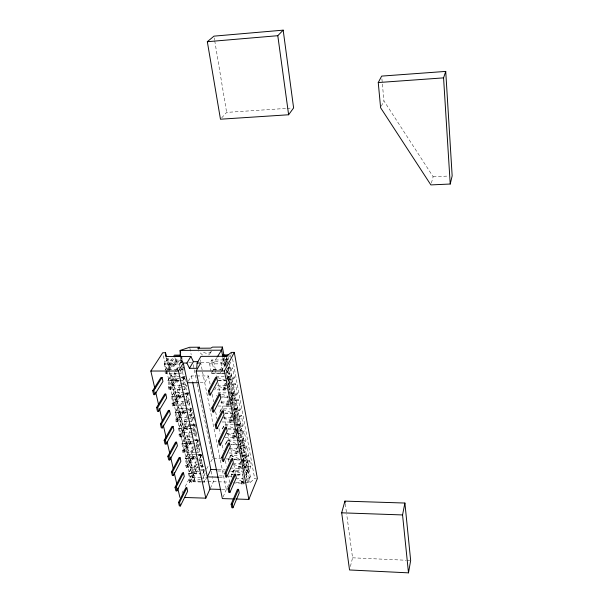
<?xml version="1.0" encoding="UTF-8"?>
<svg xmlns="http://www.w3.org/2000/svg" width="603" height="603" viewBox="0 0 603 603"><rect width="100%" height="100%" fill="white"/><g stroke="black" fill="none" stroke-linecap="round" stroke-linejoin="round"><path stroke-width="0.45" stroke-dasharray="3.02 2.26" d="M200.573 361.642L200.701 359.885M205.065 473.076L204.545 475.481L181.631 367.898M350.411 566.488L352.567 557.805L346.672 514.133M431.379 183.101L433.158 176.777L383.923 100.844L381.91 78.842M208.676 355.001L210.613 352.755L211.05 351.248M242.602 461.159L242.851 460.594L249.748 460.745L247.328 467.536L245.73 467.498L246.228 470.144L244.833 473.408M245.73 467.498L247.675 461.845L248.775 467.732L245.858 474.606M240.265 448.858L240.032 445.738L246.981 445.866L244.524 452.589L242.911 452.559L243.416 455.25L241.999 458.468M242.911 452.559L244.886 446.951L246.65 456.388L244.396 460.451L246.001 460.488L248.738 455.295L246.981 445.866M238.652 438.456L237.167 430.625L244.177 430.73L241.667 437.386L240.039 437.363L240.559 440.1L239.391 442.662M240.039 437.363L242.059 431.808L243.853 441.404L241.554 445.391L243.175 445.421L245.956 440.318L244.177 430.73M234.258 415.256L241.313 415.331L238.765 421.927L237.122 421.904L237.65 424.693L236.858 426.374M237.122 421.904L239.18 416.402L241.004 426.163L238.667 430.075L240.296 430.097L243.13 425.085L241.313 415.331M232.909 410.07L231.288 399.631L238.411 399.676L235.811 406.196L234.16 406.181L234.695 409.015L233.489 411.502M234.16 406.181L236.248 400.731L238.102 410.658L235.728 414.487L237.371 414.51L240.25 409.595L238.411 399.676M228.281 383.727L235.449 383.742L232.803 390.186L231.137 390.179L231.688 393.058L230.459 395.515M231.137 390.179L233.271 384.789L235.155 394.89L232.735 398.636L234.394 398.643L237.326 393.834L235.449 383.742M196.352 460.684L194.106 466.255L194.679 468.87L189.071 480.101L189.621 482.581L191.196 482.626L190.646 480.146L196.231 468.908L195.666 466.292L196.623 463.903M227.919 367.536L232.441 367.536L229.743 373.89L228.07 373.89L228.62 376.83L226.954 380.048M228.07 373.89L230.233 368.569L232.155 378.85L229.69 382.498L231.364 382.506L234.348 377.802L232.441 367.536M193.179 445.979L190.895 451.504L191.475 454.165L185.769 465.26L186.327 467.777L187.917 467.815L187.36 465.297L193.043 454.195L192.463 451.534L193.767 448.376M245.293 471.576L248.798 468.606L250.32 476.747L247.577 483.32L245.986 474.9L247.833 470.536L245.127 470.468M243.446 476.664L241.358 481.548L241.841 484.058L243.461 484.103L244.162 482.438M245.918 478.277L250.84 466.632L249.748 460.745M189.953 431.024L187.631 436.504L188.219 439.203L182.407 450.155L182.98 452.717L184.578 452.747L184.013 450.192L189.794 439.233L189.214 436.527L191.196 431.831M243.461 484.103L242.979 481.593L243.672 479.965M245.745 475.074L247.825 470.182L246.228 470.144M246.032 475.134L248.798 468.606M241.841 484.058L243.665 479.762M230.18 468.064L244.758 468.418L247.547 461.921L246.001 453.644L241.743 457.172M187.262 414.751L184.307 421.248L184.902 423.992L178.993 434.793L179.573 437.401L181.186 437.431L180.614 434.823L186.5 424.015L185.905 421.263L187.925 416.613M240.589 461.687L238.464 466.511L238.954 469.066L240.589 469.104L241.29 467.491M243.393 462.652L245.504 457.813L243.891 457.775L244.396 460.451M238.954 469.066L241.155 464.137M242.564 460.918L245.029 455.288M246.001 453.644L243.182 460.089L234.032 459.885M229.034 452.989L241.886 453.252L244.728 446.846L243.152 438.419L238.848 441.916M223.072 496.947L229.268 482.935M232.042 477.478L231.454 474.523L233.391 470.174L241.517 470.378M183.907 402.676L182.536 405.744L183.139 408.54L177.146 419.191L177.734 421.844L176.106 421.821L175.518 419.168L181.541 408.525L180.93 405.729L182.995 401.123M237.454 446.944L235.517 451.217L236.014 453.81L237.657 453.848L238.434 452.129M240.356 447.841L242.662 442.7L241.042 442.67L241.554 445.391M236.014 453.81L238.336 448.67M239.866 445.263L242.18 440.13L240.559 440.1M243.152 438.419L240.28 444.78L231.062 444.615M228.906 461.612L228.492 459.524L230.459 455.235L238.652 455.408M228.537 459.765L230.504 455.469L239.617 458.936M225.085 437.597L238.969 437.831L241.856 431.507L240.258 422.937L235.901 426.389M179.943 384.631L177.493 389.945L178.111 392.787L171.983 403.264L172.586 405.962L174.222 405.977L173.626 403.279L179.724 392.794L179.114 389.953L181.202 385.392M234.492 431.439L232.517 435.652L233.029 438.291L234.688 438.321L235.471 436.632M237.424 432.404L239.775 427.323L238.147 427.301L238.667 430.075M234.688 438.321L234.175 435.683L236.142 431.462M236.534 430.617L239.285 424.716L237.65 424.693M233.029 438.291L234.997 434.07M236.572 430.685L240.258 422.937M210.334 488.272L213.409 481.654L212.686 478.187M235.841 425.545L234.424 416.145M222.002 421.957L235.992 422.13L238.939 415.904L237.311 407.183L232.909 410.598M225.53 444.517L227.527 440.273L236.7 443.665L238.313 452.114L230.836 449.31M174.704 372.383L173.996 373.883L174.621 376.777L168.388 387.081L168.998 389.832L170.649 389.84L170.038 387.088L176.257 376.777L175.624 373.883L176.332 372.383M176.694 371.629L177.757 369.383M225.477 444.268L227.482 440.032L235.735 440.175M175.066 371.629L177.116 367.611L181.518 367.604M201.847 482.038L204.5 482.114L206.573 477.772L202.819 477.674M231.477 415.663L229.464 419.816L229.984 422.499L231.658 422.522L232.457 420.856M234.446 416.688L236.843 411.691L235.193 411.676L235.728 414.487M231.658 422.522L231.137 419.831L233.142 415.678M233.542 414.849L236.278 408.977L221.369 408.842L219.711 412.135M229.984 422.499L231.989 418.339M233.994 414.171L237.311 407.183M204.462 470.189L202.721 473.777L204.5 482.114M202.766 474.011L204.862 469.699M381.337 106.188L383.923 100.844M217.924 406.03L232.969 406.158L235.969 400.023L234.311 391.151L229.856 394.52M222.417 428.748L224.452 424.572L239.24 424.768M222.462 428.997L224.497 424.821L233.73 428.115L235.374 436.715L241.856 431.507M201.666 454.632L187.42 454.33L185.219 458.566L187.088 467.016L201.349 467.363L203.452 463.074L199.91 462.991M191.196 482.626L198.357 468.147M189.621 482.581L197.761 466.194M200.965 482.016L190.352 481.714L193.563 475.247L194.754 480.757L200.204 479.377M228.409 399.601L226.359 403.693L226.886 406.43L228.575 406.445L229.788 403.98M231.416 400.701L233.851 395.779L232.193 395.764L229.743 400.686M199.585 459.124L201.711 454.866L198.289 455.717M232.969 406.158L231.235 396.978L233.263 392.915L218.233 392.839L216.545 396.073M228.575 406.445L228.047 403.709L229.268 401.251M229.675 400.437L233.346 393.073L231.688 393.058M234.311 391.151L231.281 397.234L221.505 397.173M226.886 406.43L229.336 401.508M181.925 493.209L183.154 490.744M185.211 486.636L190.141 476.769L163.112 354.594M201.312 455.34L199.533 458.883L201.349 467.363M229.924 394.332L228.454 384.639M190.352 481.714L188.513 473.408L190.676 469.119L200.392 469.36M194.754 480.757L191.799 467.219L188.558 473.641L200.995 473.966M219.763 412.384L221.422 409.09L230.7 412.301L232.374 421.052L238.939 415.904M195.447 452.303L198.138 452.356L199.925 448.828M225.726 385.845L216.861 385.814L214.728 389.84L229.894 389.9L232.946 383.87L231.258 374.84L226.751 378.164M187.917 467.815L193.586 456.69L192.018 456.659L186.327 467.777M187.088 467.016L190.352 460.624L191.528 466.051L197.49 464.566M225.288 383.259L223.2 387.284L223.736 390.066L225.432 390.073L226.261 388.46M228.333 384.428L230.813 379.581L229.14 379.581L227.482 382.807M225.432 390.073L224.896 387.292L226.148 384.88M227.806 381.654L231.258 374.84M223.736 390.066L227.06 383.614M198.101 440.235L196.299 443.74L198.138 452.356M196.352 443.981L198.515 439.775L186.425 442.753L185.279 437.454L181.925 443.718L194.543 443.944M226.185 372.669L227.203 380.011M191.528 466.051L188.566 452.461L185.272 458.808L197.799 459.079M196.699 433.617L194.882 437.1L193.005 428.334L195.206 424.188L191.596 424.143M211.472 373.355L226.758 373.355L228.839 369.39L227.052 369.39M184.578 452.747L190.344 441.773L188.769 441.743L182.98 452.717M229.306 364.4L229.826 367.159L226.713 373.091L211.419 373.091L209.603 363.873L211.796 359.968L227.06 359.916M194.55 452.288L183.772 452.062L187.096 445.76L188.249 451.104L194.264 449.612M221.693 370.574L229.653 355.71M221.376 371.825L226.035 363.112L227.723 363.104M183.772 452.062L181.872 443.476L184.111 439.293L191.287 439.414M225.454 366.436L224.964 363.843L228.107 357.971L228.447 359.81M188.822 421.542L191.558 421.572L193.782 417.457L192.651 412.128M227.241 362.524L223.517 362.531L224.067 361.506L223.442 358.212M220.419 369.76L226.992 357.541M189.334 424.376L186.063 429.306L187.654 429.328L190.329 425.477M193.066 437.069L180.403 436.858L183.779 430.64L184.917 435.901L197.06 432.924L182.664 432.698M181.186 437.431L187.058 426.6L185.468 426.577L179.573 437.401M191.445 409.392L189.651 412.656L191.558 421.572M211.419 373.091L212.723 370.724M189.704 412.904L191.95 408.819L179.634 411.789L178.533 406.671L175.058 412.754L187.872 412.882M212.339 371.772L213.643 369.398L211.796 359.968L221.256 362.885L228.107 357.971M196.759 375.948L208.472 375.955L204.726 382.739L200.181 382.732M180.403 436.858L178.465 428.122L180.749 423.999L190.691 424.128M184.917 435.901L181.933 422.198L178.518 428.364L193.058 428.575L195.259 424.429L191.769 425.281M189.99 402.54L188.181 405.781L186.244 396.706L188.528 392.689L184.857 392.666M177.734 421.844L183.711 411.163L182.106 411.148L176.106 421.821M187.91 421.527L176.973 421.391L180.41 415.263L181.526 420.427L187.654 418.942M210.613 352.755L211.321 351.511M186.297 396.955L188.581 392.937L185.031 393.782M176.973 421.391L174.998 412.505L177.327 408.442L191.897 408.57M174.222 405.977L180.305 395.462L178.692 395.455L172.586 405.962M186.267 382.038L185.098 376.521L170.295 376.506L167.89 380.44L169.933 389.644L184.744 389.711L187.051 385.716L183.365 385.709M186.342 405.766L173.483 405.653L176.981 399.616L178.081 404.696L184.262 403.211M188.317 381.202L191.355 375.948L195.862 375.948M206.52 469.059L208.879 465.049M210.771 461.838L212.655 458.627M184.744 389.711L182.769 380.47L185.098 376.521M182.83 380.727L185.151 376.777L172.609 379.732L171.546 374.81L167.943 380.697L180.968 380.727M173.483 405.653L171.478 396.616L173.845 392.613L183.938 392.666M178.081 404.696L175.066 390.88L171.531 396.864L184.45 396.947M170.649 389.84L176.845 379.498L175.217 379.491L168.998 389.832M178.45 373.347L181.254 373.347L183.124 370.212M169.933 389.644L173.498 383.704L174.569 388.679L180.81 387.201M179.792 366.511L179.242 363.948L181.609 360.066L166.692 360.119L164.235 363.986L165.561 369.941M172.315 366.172L173.95 366.172L173.317 363.24L171.682 363.247L172.315 366.172L175.827 361.649L174.953 357.579M177.516 373.347L166.315 373.347L169.948 367.506L170.476 369.948M167.981 371.847L173.317 363.24M166.322 371.847L171.682 363.247M166.39 370.611L174.953 356.901M165.207 369.843L172.971 357.458M215.354 369.647L213.914 362.29L216.779 357.745M167.966 358.461L164.295 364.242L179.295 364.212L181.661 360.33L169.006 363.277L167.966 358.461L170.4 369.654M192.018 456.659L192.591 459.298L194.158 459.335L195.885 456.659M192.591 459.298L195.191 455.295M188.769 441.743L189.357 444.426L190.932 444.456L192.244 442.489M189.357 444.426L191.995 440.499M229.276 364.649L231.318 361.491L228.597 361.499M182.106 411.148L182.717 413.929L184.314 413.944L185.95 411.683M182.717 413.929L185.453 410.153M178.692 395.455L179.31 398.281L180.923 398.297L183.696 394.603M179.31 398.281L182.091 394.596M175.217 379.491L175.842 382.37L177.47 382.37L179.159 380.214M175.842 382.37L178.676 378.767M173.95 366.172L176.83 362.659L175.428 356.139M221.693 117.849L226.63 112.399L286.169 108.419M245.459 482.543L250.117 482.671L254.647 478.39L256.471 478.443M211.223 351.541C208.962 354.104 204.899 353.607 202.442 351.587M244.75 481.533L250.32 476.747M241.909 466.654L247.547 461.921M239.029 451.526L244.728 446.846M230.806 403.98L235.969 400.023M227.723 387.774L232.946 383.87M226.803 369.36L229.826 367.159M237.688 475.465L243.054 472.496M203.942 469.933L192.983 472.684L191.799 467.219M201.116 479.151L206.573 477.772M198.342 464.348L203.452 463.074M195.123 449.401L199.427 448.338M194.867 456.569L189.726 457.843L188.566 452.461M188.528 418.731L193.782 417.457L190.156 417.419M190.902 425.492L183.056 427.406L181.933 422.198M185.144 403L189.561 401.937M181.699 386.99L187.051 385.716M184.141 394L176.151 395.9L175.066 390.88M179.996 370.272L183.598 369.428L182.875 366.029M287.096 108.359L291.746 108.05M433.158 176.777L448.534 176.038M175.827 361.649L182.905 361.634L182.038 357.556M224.067 361.506L227.693 361.499M180.297 356.863L180.463 362.38L182.317 362.373M188.822 362.358L191.611 362.35M200.905 362.328L213.914 362.29M175.202 362.667L182.287 362.644L181.073 356.931M164.235 363.986L179.242 363.948M209.603 363.873L224.964 363.843M182.4 367.604L184.164 367.604M176.491 368.629L178.111 368.629M181.744 368.621L183.553 368.621M227.452 368.569L231.906 368.569M168.742 369.443L179.882 369.435M180.81 369.435L183.598 369.428M213.643 369.398L223.479 369.39M222.236 373.415L220.525 373.415L220.118 371.29M173.996 373.883L175.624 373.883M215.934 376.543L230.188 376.558L228.122 380.561L229.894 389.9M174.621 376.777L176.257 376.777M228.62 376.83L230.293 376.83M181.051 377.742L186.312 377.749M227.15 377.795L234.348 377.802M182.098 378.774L185.709 378.782M226.607 378.842L233.813 378.85M167.89 380.44L179.053 380.463M179.98 380.463L182.769 380.47M218.263 380.538L226.336 380.553M218.316 380.802L228.175 380.817M180.553 383.591L185.807 383.606M182.453 384.639L186.953 384.654M227.738 384.774L234.921 384.797M172.315 385.671L182.445 385.701M226.615 385.852L231.936 385.867M168.388 387.081L170.038 387.088M223.2 387.284L224.896 387.292M177.493 389.945L179.114 389.953M178.111 392.787L179.724 392.794M184.443 393.555L188.792 393.578M230.188 393.797L237.326 393.834M184.593 394.611L189.071 394.633M229.653 394.859L236.806 394.905M171.478 396.616L184.397 396.691M221.452 396.917L231.235 396.978M183.938 399.307L190.013 399.344M185.83 400.377L190.292 400.407M230.761 400.694L237.891 400.746M175.827 401.621L190.442 401.726M234.974 402.058L220.02 401.945L229.328 405.11L227.625 396.209L218.286 393.088M171.983 403.264L173.626 403.279M226.359 403.693L228.047 403.709M181.541 408.525L183.139 408.54M234.695 409.015L236.338 409.03M186.048 409.09L191.226 409.143M233.173 409.527L240.25 409.595M188.822 410.191L192.372 410.221M232.645 410.605L239.738 410.681M174.998 412.505L187.819 412.633M224.919 413.017L234.288 413.108L235.992 422.13M224.964 413.266L234.333 413.364M188.988 414.774L194.158 414.826M189.146 415.851L193.578 415.897M233.738 416.341L240.808 416.424M179.272 417.291L186.523 417.374M223.125 417.796L237.966 417.962M175.518 419.168L177.146 419.191M229.464 419.816L231.137 419.831M184.307 421.248L185.905 421.263M184.902 423.992L186.5 424.015M191.053 424.399L195.342 424.452M236.097 424.994L243.13 425.085M191.211 425.484L195.621 425.545M235.585 426.087L242.625 426.185M178.465 428.122L193.005 428.334M227.994 428.831L237.288 428.959L238.969 437.831M228.04 429.08L237.333 429.208M192.244 429.969L195.666 430.014M193.284 431.077L196.804 431.13M236.655 431.725L243.672 431.831M226.178 433.369L240.899 433.602M178.993 434.793L180.614 434.823M232.517 435.652L234.175 435.683M187.631 436.504L189.214 436.527M188.219 439.203L189.794 439.233M194.272 439.436L198.53 439.504M236.655 440.19L245.956 440.318M194.437 440.544L198.817 440.62M239.368 441.321L245.459 441.426M181.872 443.476L194.498 443.702M231.017 444.373L240.235 444.539L241.886 453.252M196.299 444.924L200.543 445.006M195.613 446.024L199.977 446.107M239.527 446.853L246.491 446.981M185.995 447.848L195.817 448.037M196.714 448.052L200.286 448.127M229.178 448.685L243.785 448.964M182.407 450.155L184.013 450.192M235.517 451.217L237.16 451.248L237.657 453.848M190.895 451.504L192.463 451.534M191.475 454.165L193.043 454.195M197.445 454.217L202.51 454.323M241.818 455.152L248.738 455.295M242.293 455.484L245.022 455.544M198.485 455.363L201.96 455.438M241.321 456.275L248.248 456.418M213.59 458.642L221.09 458.808M225.778 458.913L229.532 458.996M233.278 459.079L239.843 459.222M240.778 459.245L243.589 459.305L244.592 471.652L244.238 469.805M185.219 458.566L197.746 458.845M228.492 459.524L230.323 459.569M233.987 459.652L239.474 459.772M198.598 459.607L202.812 459.697M198.771 460.737L203.105 460.835M242.353 461.725L249.265 461.883M189.274 462.742L196.367 462.908M233.029 463.76L240.28 463.926M243.906 464.009L246.619 464.076M199.842 465.418L203.203 465.501M250.84 466.632L243.959 466.466L242.851 460.594M185.769 465.26L187.36 465.297M238.464 466.511L240.1 466.556L240.589 469.104M165.9 356.531L193.329 481.194L200.633 481.36M201.545 481.382L207.017 481.511M207.929 481.526L229.637 482.106L228.424 476.008M194.106 466.255L195.666 466.292M200.882 466.579L204.342 466.662M243.469 467.604L248.775 467.732M194.679 468.87L196.231 468.908M218.135 469.692L225.394 469.873M201.274 469.383L204.809 469.466M217.653 470.973L224.158 471.131M230.655 471.297L242.73 471.599M188.513 473.408L200.942 473.732M231.454 474.523L233.271 474.569M236.904 474.667L242.353 474.81M233.316 474.802L231.499 474.757L233.436 470.408L242.489 473.958L244.049 482.129L237.484 479.521M236.949 474.9L242.398 475.043M219.424 475.88L224.067 476.001M228.718 476.121L232.441 476.219M219.273 477.199L223.849 477.32M190.141 476.769L192.794 476.845L193.329 481.194M192.5 477.395L201.877 477.644M235.924 478.563L243.115 478.759M246.71 478.857L249.408 478.925M189.071 480.101L190.646 480.146M241.358 481.548L242.979 481.593M236.15 482.287L244.532 482.521M233.112 482.913L244.863 483.244M221.776 489.448L226.329 489.583L200.92 363.903M352.567 557.805L405.985 560.247M406.919 560.293L409.731 560.421M213.59 369.142L217.02 370.219M217.66 377.629L224.497 379.822L226.231 388.89L216.861 385.814M223.962 418.09L232.374 421.052M227.851 433.979L235.374 436.715M233.776 464.378L241.208 467.25L239.798 459.863M202.495 355.031L198.651 351.315M165.034 372.013L165.343 373.408L167.008 373.408L166.699 372.013M165.712 370.619L166.315 373.347M171.546 374.81L174.569 388.679M178.533 406.671L181.526 420.427M185.279 437.454L188.249 451.104M166.73 358.257L192.794 476.845M176.845 379.498L177.47 382.37M180.305 395.462L180.923 398.297M183.711 411.163L184.314 413.944M187.058 426.6L187.654 429.328M190.344 441.773L190.932 444.456M193.586 456.69L194.158 459.335M185.468 426.577L186.063 429.306M177.116 367.611L177.704 370.37M180.47 369.692L181.254 373.347M181.556 357.24L182.596 362.139M193.947 417.653L194.505 420.283M181.609 360.066L182.151 362.622M188.581 392.937L189.138 395.576M195.44 425.281L195.983 427.829M198.515 439.775L199.043 442.278M199.224 443.115L199.751 445.617M201.711 454.866L202.382 458.009M180.463 362.38L180.847 364.22M191.355 375.948L192.5 381.45M211.238 471.245L212.505 477.32M189.87 348.187L191.196 354.624M193.284 364.755L197.083 383.161M197.271 384.081L212.467 457.707M208.472 375.955L210.304 385.174M212.143 394.385L213.613 401.749M215.633 411.887L217.103 419.251M218.942 428.462L220.042 433.994M222.251 445.044L223.351 450.569M225.371 460.707L226.472 466.232M215.527 370.566L216.605 376.084M217.864 382.521L220.012 393.555M221.452 400.912L223.246 410.108M224.497 416.545L226.291 425.741M227.73 433.097L229.344 441.373M230.776 448.73L232.57 457.926M233.828 464.363L235.622 473.559M227.482 440.032L227.859 441.961M230.459 455.235L230.957 457.783M233.391 470.174L234.039 473.521M221.256 362.885L223.02 372.111M226.11 369.895L226.758 373.355M243.137 459.848L244.758 468.418M240.032 445.738L241.652 454.293M223.012 357.896L224.776 367.197M234.499 418.459L235.004 421.113M236.61 429.562L236.911 431.175M238.23 438.14L238.728 440.755M241.245 453.999L241.569 455.71M242.76 461.996L243.235 464.514M222.733 358.408L223.517 362.531M226.381 356.267L227.708 363.36M228.356 366.805L250.117 482.671M226.035 363.112L226.592 366.081M229.14 379.581L229.69 382.498M232.193 395.764L232.735 398.636M224.286 357.172L225.854 365.448M226.72 370.054L243.589 459.305M230.09 354.881L230.55 357.36M227.866 355.906L228.484 359.215M231.371 352.393L231.718 354.247M232.57 358.875L254.647 478.39M214.269 37.981L214.578 39.821M214.728 40.74L226.63 112.399M345.293 503.912L346.544 513.206"/><path stroke-width="0.9" d="M235.811 498.998L248.858 499.435L257.383 478.465L234.288 352.378L231.371 352.393L226.381 356.267L200.95 356.381L197.091 363.014L196.721 368.312L189.463 368.327L186.907 363.044L190.872 356.426L165.9 356.531L165.516 352.74L162.704 352.755L150.84 371.033L154.843 388.422M408.495 572.85L410.666 560.466L404.899 503.038L344.916 501.123L341.675 512.821L349.544 569.971L408.495 572.85L402.555 514.939L404.899 503.038M450.222 184.028L452.16 175.865L445.73 71.41L381.661 76.099L378.254 82.551L380.599 107.718L430.866 184.91L450.222 184.028L443.567 77.87L445.73 71.41M180.297 356.863L180.116 350.426L189.674 347.268L199.427 347.2L197.671 348.24L210.809 348.15L212.505 347.109L222.379 347.049L221.542 350.177L217.253 356.991M232.939 507.779L239.225 492.9L238.539 489.365L237.484 489.327L231.145 504.161L231.861 507.741L232.939 507.779L232.215 504.198L238.539 489.365M229.879 492.515L236.286 477.817L235.585 474.214L234.522 474.192L228.062 488.845L228.801 492.485L229.879 492.515L229.148 488.875L235.585 474.214M226.766 476.988L233.293 462.471L232.577 458.808L231.507 458.785L224.927 473.249L225.673 476.958L226.766 476.988L226.019 473.28L232.577 458.808M184.397 497.467L205.804 498.161L209.95 489.101L183.289 363.051L186.907 363.044M223.592 461.182L230.24 446.853L229.517 443.122L228.431 443.099L221.738 457.375L222.499 461.152L223.592 461.182L222.839 457.406L229.517 443.122M192.696 382.37L210.877 469.511L207.364 476.883L218.354 477.177M220.366 445.082L227.143 430.957L226.396 427.158L225.311 427.143L218.49 441.215L219.258 445.059L220.366 445.082L219.598 441.238L226.396 427.158M180.403 505.97L187.631 491.324L186.847 487.827L185.822 487.797L178.541 502.397L179.355 505.932L180.403 505.97L179.588 502.427L186.847 487.827M217.08 428.688L223.984 414.774L223.231 410.907L222.13 410.899L215.181 424.761L215.964 428.673L217.08 428.688L216.296 424.776L223.231 410.907M176.928 490.902L184.284 476.423L183.485 472.873L182.453 472.842L175.043 487.269L175.872 490.865L176.928 490.902L176.099 487.299L183.485 472.873M213.733 411.992L220.766 398.297L219.997 394.362L218.897 394.354L211.804 407.997L212.61 411.985L213.733 411.992L212.934 408.005L219.997 394.362M173.393 475.571L180.885 461.272L180.071 457.654L179.031 457.632L171.486 471.878L172.33 475.541L173.393 475.571L172.548 471.908L180.071 457.654M248.858 499.435L224.422 370.988L234.288 352.378M210.326 394.988L217.495 381.518L216.711 377.516L215.595 377.508L208.374 390.917L209.188 394.98L210.326 394.988L209.512 390.925L216.711 377.516M169.79 459.961L177.418 445.851L176.596 442.172L175.541 442.157L167.86 456.215L168.719 459.938L169.79 459.961L168.93 456.237L176.596 442.172M166.127 444.079L173.898 430.165L173.053 426.419L171.998 426.404L164.174 440.265L165.049 444.057L166.127 444.079L165.252 440.288L173.053 426.419M234.009 498.945L222.349 498.583L196.126 371.003L200.739 363.006L197.091 363.014M162.395 427.911L170.31 414.201L169.451 410.387L168.388 410.379L160.413 424.03L161.31 427.896L162.395 427.911L161.506 424.045L169.451 410.387M189.463 368.327L193.39 361.664L190.872 356.426M198.327 349.054L199.427 347.2M158.597 411.442L166.662 397.95L165.787 394.068L164.709 394.06L156.592 407.5L157.504 411.434L158.597 411.442L157.692 407.507L165.787 394.068M205.804 498.161L178.473 371.018L183.289 363.051M154.73 394.671L162.946 381.405L162.056 377.448L160.971 377.448L152.695 390.661L153.622 394.664L154.73 394.671L153.803 390.669L162.056 377.448M173.46 356.69L174.425 355.137L180.636 355.114M288.626 114.766L293.608 107.922L283.176 30.15L213.967 36.142L207.326 41.713L220.464 119.206L288.626 114.766L277.795 35.698L283.176 30.15M207.326 41.713L277.795 35.698M378.254 82.551L443.567 77.87M228.273 354.888L222.816 354.918L222.258 355.936L227.866 355.906M175.428 356.139L180.9 356.117M193.39 361.664L197.874 361.649M150.84 371.033L178.473 371.018M196.126 371.003L224.422 370.988M187.443 382.701L198.364 382.724M152.695 390.661L153.803 390.669M208.374 390.917L209.512 390.925M156.592 407.5L157.692 407.507M211.804 407.997L212.934 408.005M160.413 424.03L161.506 424.045M215.181 424.761L216.296 424.776M164.174 440.265L165.252 440.288M218.49 441.215L219.598 441.238M167.86 456.215L168.93 456.237M221.738 457.375L222.839 457.406M210.877 469.511L217.223 469.669M171.486 471.878L172.548 471.908M224.927 473.249L226.019 473.28M175.043 487.269L176.099 487.299M228.062 488.845L229.148 488.875M209.95 489.101L220.871 489.425M178.541 502.397L179.588 502.427M231.145 504.161L232.215 504.198M341.675 512.821L402.555 514.939M155.68 392.078L158.627 404.892M159.463 408.555L162.411 421.361M163.255 425.025L166.194 437.838M167.039 441.502L169.775 453.396M170.611 457.059L173.347 468.953M174.184 472.616L176.92 484.51M177.764 488.174L179.867 497.324M165.516 352.74L166.33 356.418M180.666 353.019L180.116 350.426L221.542 350.177L222.854 357.074M222.379 347.049L223.939 355.325M344.916 501.123L345.165 502.985"/></g></svg>
